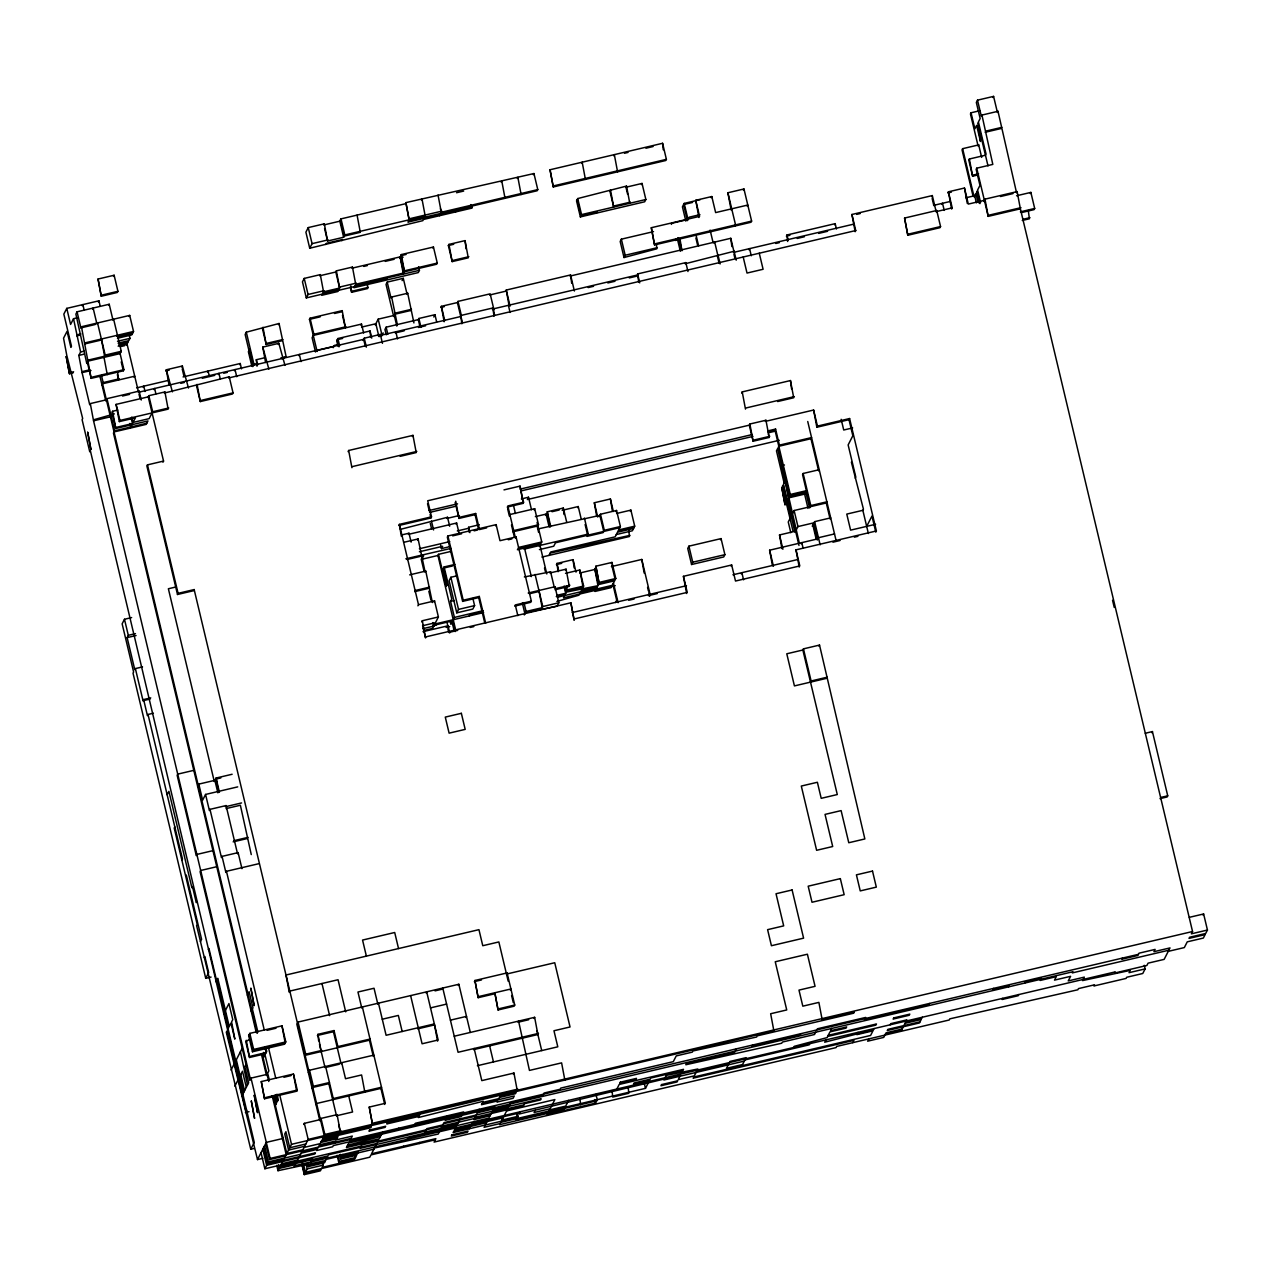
<?xml version="1.0" encoding="UTF-8"?>
<svg xmlns="http://www.w3.org/2000/svg" width="1271" height="1271" viewBox="0 0 1271 1271"><rect width="100%" height="100%" fill="white"/><g stroke="black" fill="none" stroke-linecap="round" stroke-linejoin="round"><path stroke-width="1.5" d="M100.202 306.168L98.931 300.814L66.775 308.376L63.836 314.112L71.478 346.236L70.89 347.38L67.077 331.318L63.55 338.197L66.791 355.403L82.679 418.509L82.091 419.652L89.748 451.777L90.336 450.617L254.264 1142.375L250.752 1149.254L254.327 1148.412M77.102 317.861L73.527 318.703L70.588 324.439L66.775 308.376M113.04 320.324L109.211 304.262L77.054 311.824L75.879 314.112L86.762 363.442L87.349 362.299L91.178 378.361L123.335 370.798L123.923 369.654L120.094 353.592L121.269 351.304L113.627 319.18M82.265 305.739L82.853 304.595L84.124 309.949M98.042 279.032L101.267 296.238L117.361 292.457L117.933 291.313L114.12 275.251L98.042 279.032L101.267 296.238M106.383 399.809L90.305 403.59L89.717 404.734L82.075 372.625L78.834 355.419L80.597 351.972L73.527 318.703M95.166 324.518L80.883 327.886L81.455 326.742L129.706 315.399L133.534 331.461L131.771 334.893L117.472 338.261M92.545 309.187L93.133 308.043L96.961 324.105M98.344 301.974L98.931 300.814M113.532 276.395L114.12 275.251M69.444 373.769L66.203 356.563L69.444 373.769L73.019 372.927M91.178 378.361L81.455 326.742M108.623 305.405L109.211 304.262M104.603 356.23L101.362 339.023M97.549 322.961L105.191 355.086L104.015 357.373L107.257 374.58M129.118 316.543L129.706 315.399M101.982 384.906L103.158 382.603L101.458 375.469M118.139 346.173L127.068 344.076L126.48 345.219L125.638 341.645M129.149 334.766L130.007 338.34L128.832 340.628L118.108 343.154M250.419 1079.27L93.546 420.796L90.305 403.59M141.256 400.031L139.143 391.103L106.971 398.665L105.811 400.969L99.853 375.978M118.648 379.981L117.536 371.688M117.917 410.025L112.563 411.296L111.975 412.44L115.804 428.502L147.96 420.939L146.197 424.371L114.04 431.933M148.834 395.694L148.246 396.854L116.09 404.4L119.331 421.607L135.409 417.841L133.058 422.417L149.136 418.636L152.663 411.756L148.834 395.694L164.912 391.929L168.153 409.135L119.919 420.463L119.331 421.607M134.138 377.344L134.726 376.2L102.57 383.763L257.314 1033.307M106.971 398.665L114.628 430.79L113.453 433.077L256.297 1032.672M115.804 428.502L112.563 411.296M365.365 346.475L363.665 339.341L138.555 392.262L139.143 391.103M143.178 387.321L143.766 386.177L145.037 391.532M130.119 428.152L132.47 423.577L131.199 418.223M154.045 389.625L154.633 388.481L155.904 393.835M169.107 385.208L166.294 369.782L182.373 366L188.489 388.052M164.912 391.929L164.324 393.073L229.225 376.804L233.054 392.866L232.466 394.01L200.31 401.572L196.481 385.51M181.785 367.144L182.373 366M148.246 396.854L163.546 461.087L147.468 464.868L146.88 466.012L177.495 594.494L193.573 590.713L194.161 589.569L178.083 593.35L177.495 594.494M207.491 372.212L208.079 371.053L209.35 376.407M162.958 462.231L163.546 461.087M200.31 401.572L197.069 384.366M218.358 374.5L218.946 373.356L220.217 378.71M246.32 332.192L245.144 334.48L252.802 366.604L253.962 364.3L246.32 332.192L279.064 323.485L286.134 356.754L281.971 358.74M229.225 376.804L228.637 377.948L855.748 230.544L851.92 214.481L932.326 195.575L936.139 211.637L952.217 207.856L948.404 191.81L964.482 188.029L968.311 204.091L984.39 200.31M234.436 370.719L235.024 369.575L236.724 376.709M405.306 203.773L340.993 218.882L344.822 234.944L343.647 237.248L327.568 241.029L324.327 223.823L308.249 227.588L305.898 232.18L309.727 248.242L422.862 220.646L423.45 219.486L471.684 208.158L472.272 207.014L407.959 222.123L408.547 220.979L537.188 190.745L537.776 189.601L533.947 173.539L405.894 202.629L409.135 219.835L405.894 202.629M239.647 364.65L240.235 363.506L183.072 376.931M309.727 248.242L312.062 243.651L308.249 227.588M324.327 223.823L323.74 224.967L339.818 221.186L340.993 218.882M265.258 357.628L256.313 359.725L257.012 366.223M284.974 365.381L278.857 343.329L262.779 347.11L265.591 362.521M131.628 617.579L124.479 619.263L122.143 623.839L133.614 672.025L133.026 673.169L205.727 978.32L211.081 977.065M282.305 340.692L266.227 344.473L262.986 327.267M278.476 324.629L279.064 323.485M352.464 267.069L351.876 268.213L400.127 256.885L403.94 272.931L355.705 284.275L352.464 267.069L336.386 270.85L339.627 288.056L323.549 291.837L320.308 274.631L304.23 278.413L302.466 281.844L306.295 297.907L386.686 279.016L387.274 277.872M325.805 244.461L326.393 243.317L342.471 239.536L341.883 240.68M142.527 666.91L135.377 668.578L134.79 669.738L127.132 637.613L128.307 635.309L124.479 619.263M278.27 344.473L278.857 343.329M306.295 297.907L308.059 294.475L304.23 278.413M320.308 274.631L319.72 275.775L335.798 271.994L336.386 270.85M333.78 346.554L317.702 350.335L317.115 351.479L309.457 319.355L310.045 318.211L342.201 310.648L345.442 327.87L342.471 315.367M298.764 355.61L299.352 354.466L301.052 361.6M310.045 318.211L313.873 334.273L312.11 337.721L315.51 351.988M342.201 310.648L341.613 311.808L334.48 313.476M367.414 283.814L367.684 288.533L351.606 292.298L350.907 285.8M150.169 699.018L143.035 700.702L143.623 699.558L150.756 697.874M333.193 347.698L334.368 345.41L337.943 344.568M371.752 338.102L370.052 330.968L337.895 338.531L336.72 340.819L337.991 346.173M153.394 713.206L148.024 714.477L147.436 715.621L143.623 699.558M421.384 199.992L421.972 198.848L425.213 216.054L344.822 234.944M360.932 325.233L361.52 324.089L313.286 335.417M387.21 282.114L391.039 298.177L391.627 297.017L407.705 293.236L407.117 294.395L403.288 278.333L387.21 282.114L386.034 284.402L393.692 316.527M403.94 272.931L403.352 274.091L400.127 256.885M400.715 255.725L401.286 254.581L433.459 247.019L437.272 263.081L436.7 264.225L404.528 271.787L400.715 255.725L406.069 254.47M424.037 218.342L424.625 217.198M363.077 340.485L364.253 338.197L380.331 334.416L382.46 343.329M370.052 330.968L370.735 337.466M375.263 324.883L378.186 319.164L394.28 315.383L396.822 326.091M404.528 271.787L401.286 254.581M402.113 280.621L403.288 278.333M439.528 215.705L440.116 214.561M537.776 189.601L441.291 212.273L438.05 195.067M379.155 336.704L380.331 334.416M381.427 336.37L383.191 332.923M436.652 321.849L434.952 314.7L418.874 318.481L418.286 319.625L386.13 327.187L384.954 329.475L386.225 334.829M397.41 324.931L391.627 297.017M419.446 270.31L418.27 272.598L353.942 287.723L355.117 285.419L419.446 270.31L418.588 266.735M432.871 248.179L433.459 247.019M455.606 211.939L456.194 210.779M395.233 332.923L395.821 331.779L397.521 338.912M413.917 322.945L407.705 293.236M167.152 794.772L168.916 791.34L191.873 887.698L192.461 886.554L196.29 902.617L196.878 901.457M448.361 245.541L448.949 244.397L465.027 240.616L468.268 257.822L452.19 261.604L448.361 245.541L453.715 244.286M348.079 451.634L348.667 450.49L412.98 435.365L416.221 452.571L400.143 456.353M452.19 261.604L448.949 244.397M465.027 240.616L466.139 248.894M351.908 467.696L348.667 450.49M501.203 182.246L501.791 181.086L505.032 198.308M433.776 317.003L434.952 314.7M174.81 826.897L174.222 828.041L197.18 924.398L196.592 925.558L250.752 1149.254M444.151 321.754L441.339 306.327L457.417 302.546L458.005 301.402L490.161 293.839L493.99 309.902M197.625 786.415L198.8 784.112L214.878 780.33L217.865 792.834M517.281 178.464L517.869 177.32L521.11 194.527M237.725 786.876L205.568 794.439L202.629 800.174L198.8 784.112M214.878 780.33L214.291 781.49L168.376 588.759L175.525 587.075M218.453 791.674L216.054 778.043L232.132 774.261M181.88 860.165L182.468 859.021L148.024 714.477M461.85 323.803L460.722 315.51L492.894 307.963L494.594 315.097M533.359 174.683L533.947 173.539M209.985 809.357L221.456 857.544L222.044 856.384L238.122 852.619L237.534 853.762L226.063 805.576L209.985 809.357L209.397 810.501L205.568 794.439M185.709 876.227L186.297 875.068L201.596 939.317L200.421 941.604M412.392 436.509L412.98 435.365M550.025 169.758L553.266 186.964L665.813 160.496L666.401 159.352L662.588 143.289L550.025 169.758L553.266 186.964M226.063 805.576L225.475 806.72L241.554 802.938M494.006 316.241L492.894 307.963M509.051 305.485L506.239 290.058L570.568 274.949L574.381 291.011M581.594 163.339L582.182 162.195L585.423 179.402M401.334 536.235L399.364 524.383L431.52 516.82L427.707 500.758L749.286 425.165L749.874 424.021L765.952 420.24L769.193 437.446L753.115 441.228L749.286 425.165M258.617 863.74L226.46 871.302L225.873 872.446L222.044 856.384M251.261 854.573L240.378 805.242L226.079 808.594M629.78 203.281L626.539 186.074L577.717 198.562L576.541 200.85L580.37 216.912L644.683 201.787L645.859 199.499L642.046 183.437L625.952 187.218L627.652 194.352M401.843 534.884L408.992 533.216L408.404 534.36L456.639 523.017L459.196 533.725M580.37 216.912L581.546 214.608L577.717 198.562M613.75 155.777L614.338 154.633L617.579 171.839M417.508 540.096L418.095 538.952L403.813 542.304M204.25 957.667L204.838 956.523L208.666 972.585L205.727 978.32M208.349 949.644L208.937 948.5L216.594 980.624L216.006 981.768M398.776 525.527L430.933 517.964L431.52 516.82M449.664 526.21L447.535 517.281L400.492 529.34M596.449 213.131L597.036 211.987L580.958 215.768L577.129 199.706M409.675 574.857L425.753 571.076L425.165 572.22L418.095 538.952M423.608 555.808L422.433 558.112L421.591 554.537M571.68 283.226L570.568 274.949M447.535 517.281L446.947 518.425L459.451 515.486M610.461 189.856L613.702 207.062L609.873 191M625.952 187.218L626.539 186.074M455.781 630.416L437.939 555.475L438.527 554.331L451.03 551.392M450.395 546.498L441.45 548.595L442.626 546.308L419.398 551.757M514.691 606.092L530.77 602.311L531.357 601.167L516.058 536.918L499.98 540.699L496.151 524.637L447.916 535.981L447.328 537.125L462.628 601.374L478.706 597.592L479.294 596.433L463.216 600.214L462.628 601.374M456.051 524.16L456.639 523.017M459.578 517.281L475.656 513.5L475.068 514.66L458.99 518.425L455.749 501.219M417.905 605.822L418.493 604.678L399.364 524.383M432.394 602.549L425.753 571.076M442.34 570.393L442.928 569.249L446.757 585.295M454.827 564.435L444.103 566.945L443.515 568.089L447.344 584.152L446.169 586.455L438.527 554.331M641.458 184.581L642.046 183.437M662.588 143.289L663.271 149.803M468.872 531.977L468.618 527.274L479.326 524.748M421.734 621.884L422.322 620.741L438.4 616.959L434.571 600.897L418.493 604.678M433.983 602.041L434.571 600.897M223.664 1013.877L228.939 1003.566L232.768 1019.628L231.592 1021.916L234.833 1039.122L231.004 1023.06L229.241 1026.507L217.77 978.32L217.182 979.464L228.653 1027.651L228.081 1028.795M653.516 231.624L621.36 239.17L620.184 241.474L624.013 257.536L656.757 248.83L656.487 244.111M456.225 576.017L450.871 577.272L449.108 580.72L456.766 612.829L472.844 609.063L474.591 605.616L472.891 598.482M422.322 620.741L425.563 637.947L422.592 625.459M432.855 622.568L433.713 626.126L432.537 628.43L423.608 630.527M438.4 616.959L435.476 622.695L422.957 625.634M624.013 257.536L625.189 255.233L621.36 239.17M436.573 624.649L432.41 626.635M247.368 995.193L249.132 991.761L252.961 1007.808L251.197 1011.255M454.192 630.924L452.063 622.012L454.414 617.42L450.585 601.358L451.761 599.07L444.103 566.945M495.563 525.781L496.151 524.637M747.205 206.188L747.793 205.044L715.637 212.591L711.808 196.544L695.73 200.31L699.558 216.372L651.308 227.716L654.549 244.922L751.034 222.25L751.622 221.106L743.964 188.982L727.886 192.763L731.127 209.969L731.715 208.825M447.44 626.937L448.028 625.793L423.021 631.671M503.983 489.891L520.061 486.11L523.302 503.316L507.224 507.097M451.475 623.155L450.887 624.299L450.045 620.741M456.766 612.829L458.513 609.397L450.871 577.272M638.725 282.226L637.597 273.932L685.847 262.604L687.961 271.517M231.036 1070.087L242.189 1048.305M249.863 1039.44L245.7 1041.426L249.529 1057.488L265.607 1053.707L266.783 1051.403L265.925 1047.844M249.815 1033.387L248.639 1035.69L252.468 1051.753L284.625 1044.19L285.8 1041.902L281.971 1025.84L249.815 1033.387L253.644 1049.449L252.468 1051.753M654.549 244.922L651.308 227.716M523.302 503.316L520.061 486.11M527.926 498.375L528.514 497.231L521.364 498.915M469.317 615.942L469.905 614.783L482.408 611.844M671.358 224.395L671.946 223.251L688.024 219.47L684.195 203.408L700.273 199.626M684.195 203.408L682.432 206.855L685.832 221.122M234.849 1086.149L242.491 1071.246L246.32 1087.309M246.002 1064.367L244.826 1066.655L248.655 1082.717L242.793 1094.188M249.529 1057.488L246.288 1040.282M516.058 536.918L515.47 538.062L507.812 505.953L523.89 502.172M534.106 509.862L534.694 508.702L509.687 514.58M675.775 239.313L675.187 240.457L678.762 239.615M695.73 200.31L698.971 217.532M267.085 1074.345L251.007 1078.126L249.831 1080.429L200.087 871.636L200.675 870.492L216.753 866.711M262.668 1059.442L263.256 1058.282M281.971 1025.84L285.212 1043.046L253.056 1050.609L249.227 1034.546M534.694 508.702L538.523 524.764L537.347 527.068L538.618 532.422M545.481 515.248L546.069 514.104L535.361 516.63M566.723 522.302L563.323 508.035L547.245 511.816L550.057 527.227M711.22 197.688L711.808 196.544M246.622 1110.25L245.446 1112.538L249.021 1111.696M261.286 1081.573L264.527 1098.78L296.683 1091.217L297.271 1090.073L293.442 1074.011L261.286 1081.573L264.527 1098.78M539.412 546.562L540.588 544.274L517.361 549.723M537.077 522.349L541.764 541.97L541.176 543.13L517.948 548.579M685.847 262.604L685.26 263.748L734.082 251.261L736.211 260.19M470.318 1032.433L458.847 984.262L298.05 1022.059L296.874 1024.347L319.831 1120.704L321.007 1118.416L337.085 1114.635L340.326 1131.841L338.626 1124.708M563.323 508.035L564.022 514.533M524.367 576.955L550.581 571.807L554.41 587.869L554.998 586.709L528.196 593.017M549.04 555.395L550.788 551.964L615.116 536.839L617.468 532.247L633.546 528.466M577.654 507.685L578.241 506.541L562.163 510.322M714.095 243.222L714.683 242.078L718.083 256.361M524.319 614.926L526.083 611.478L523.954 602.565M743.376 190.126L743.964 188.982M275.33 1105.325L276.506 1103.037L274.806 1095.888M526.083 611.478L542.161 607.697L538.92 590.491M293.442 1074.011L296.683 1091.217M550.581 571.807L549.993 572.951L566.072 569.17L569.313 586.376L555.03 589.744M298.05 1022.059L305.707 1054.183L305.119 1055.327L369.432 1040.202L370.02 1039.058L337.864 1046.621L337.276 1047.765M558.08 571.712L556.968 563.434L573.046 559.653L576.017 572.141M318.64 1040.838L317.957 1034.34L334.035 1030.559L337.864 1046.621M537.951 528.943L599.896 515.39L603.725 531.437M734.956 226.031L735.544 224.872L727.886 192.763M262.875 1158.31L257.505 1159.581L266.306 1142.375L282.384 1138.594L282.972 1137.45M613.369 511.482L610.398 498.979L594.32 502.76L596.703 516.407M569.98 276.093L730.777 238.297L731.889 246.59M542.161 607.697L542.749 606.553L535.091 574.428M308.36 1072.533L309.536 1070.23L373.849 1055.121M565.484 570.314L566.072 569.17M321.198 1051.546L317.957 1034.34M573.046 559.653L574.158 567.93M341.105 1063.827L333.447 1031.702L334.035 1030.559M584.406 518.012L588.235 534.074L587.059 536.378L603.137 532.597L604.313 530.293L600.484 514.231L616.562 510.465L620.391 526.512L618.04 531.103L634.134 527.322M734.082 251.261L733.494 252.405L853.191 224.268M361.329 1146.077L264.861 1168.748L266.624 1165.316L262.795 1149.254M266.624 1165.316L314.858 1153.973L315.446 1152.829L267.196 1164.172L268.372 1161.869L264.559 1145.807M285.625 1155.8L269.547 1159.581L270.135 1158.437L251.007 1078.126M599.308 516.534L600.484 514.231M610.398 498.979L612.352 510.831M554.998 586.709L558.827 602.772L557.063 606.219L525.495 612.622M312.189 1088.596L313.349 1086.292L309.536 1070.23M556.857 595.352L565.802 593.255L565.102 586.757M565.516 573.332L579.814 569.98L583.627 586.042L583.039 587.186L566.961 590.967L566.707 586.249M579.814 569.98L583.039 587.186M748.984 249.767L749.572 248.623L751.272 255.773M322.453 1161.535L323.311 1165.11L322.135 1167.398L354.291 1159.835L354.879 1158.691L338.801 1162.472L339.389 1161.329L355.467 1157.547L356.643 1155.244L340.564 1159.025L341.152 1157.881L357.23 1154.1L358.406 1151.812L326.234 1159.374L325.646 1160.518L277.999 1170.702L291.504 1144.329L280.017 1096.142M615.974 511.609L616.562 510.465M303.753 1124.485L304.341 1123.342L320.419 1119.56M570.87 602.788L574.111 619.994L570.87 602.788L426.15 636.803M316.002 1104.658L316.59 1103.498L380.919 1088.389L381.507 1087.245L333.256 1098.573L332.668 1099.717M348.747 1095.952L352.575 1111.998L336.497 1115.779L328.855 1083.67L329.427 1082.511L313.349 1086.292M580.704 591.778L581.292 590.618L597.37 586.852L595.019 591.428L611.097 587.647L614.624 580.768L598.546 584.549L597.958 585.693L566.373 592.111M597.958 585.693L594.717 568.487L598.546 584.549M595.892 566.199L599.134 583.405L615.212 579.624L615.8 578.48L611.971 562.418L595.892 566.199L599.134 583.405M294.078 1166.921L294.665 1165.777L519.775 1112.872M304.341 1123.342L308.17 1139.404L295.253 1164.633L279.175 1168.414L278.317 1164.84M630.305 511.26L630.893 510.116L616.594 513.484M611.383 563.561L611.971 562.418M628.748 530.007L629.431 536.505L541.891 557.079M630.893 510.116L634.706 526.178L632.37 530.77L616.292 534.551M304.881 1173.467L320.959 1169.685L320.371 1170.845L304.293 1174.611L302.323 1162.758M435.27 1139.785L370.957 1154.91L369.782 1157.198L305.469 1172.323L307.232 1168.891L305.946 1163.537M308.392 1166.587L308.98 1165.443L325.058 1161.662L324.486 1162.806L308.392 1166.587L307.55 1163.013M310.744 1161.996L312.507 1158.564L280.351 1166.127M318.37 1147.093L317.798 1148.237L301.704 1152.019M321.007 1118.416L324.836 1134.479L322.484 1139.07L370.719 1127.727L371.307 1126.583L323.072 1137.91M787.639 241.49L786.94 234.992L835.174 223.648L836.461 229.002M336.497 1115.779L337.085 1114.635M329.173 1153.639L328.585 1154.783L376.82 1143.439L375.072 1146.887M334.464 1143.312L335.623 1141.024L319.545 1144.806L318.957 1145.949L351.13 1138.387L352.289 1136.099L336.211 1139.88L337.975 1136.433L321.897 1140.214L320.133 1143.646L304.055 1147.427M339.15 1134.145L339.738 1132.985M364.841 1092.17L361.6 1074.964L345.521 1078.729L341.692 1062.683M615.514 602.565L616.689 600.277L612.86 584.215M611.399 566.58L641.776 559.447L644.175 573.078M342.9 1154.449L341.74 1156.737L373.896 1149.175M350.542 1139.531L349.954 1140.675L494.673 1106.66L492.91 1110.107L541.144 1098.764L540.556 1099.908L524.478 1103.689L523.302 1105.992L475.068 1117.32M426.103 992.969L426.691 991.825L438.161 1039.996L422.083 1043.777L410.612 995.59M369.241 1107.073L372.482 1124.279L369.241 1107.073L385.32 1103.292L362.362 1006.934M741.644 393.041L742.232 391.897L790.467 380.553L793.708 397.759L777.63 401.541M362.505 1143.789L363.093 1142.629M834.602 224.792L835.174 223.648M745.473 409.103L742.232 391.897M437.574 1041.14L434.332 1023.933L386.098 1035.277L378.456 1003.153M851.92 214.481L855.161 231.687L855.748 230.544M382.698 1131.968L379.171 1138.848L347.015 1146.41M458.259 985.406L458.847 984.262M688.914 546.165L687.738 548.452L691.567 564.515L723.723 556.952L724.899 554.664L721.07 538.602L688.914 546.165L692.743 562.211L691.567 564.515M398.188 1129.347L398.776 1128.187M494.244 993.906L478.166 997.687L474.925 980.481L507.081 972.919L514.739 1005.043L514.151 1006.187L498.073 1009.968L494.832 992.762L498.073 1009.968M849.6 418.54L849.012 419.684L816.856 427.247L817.444 426.103L849.6 418.54L876.386 530.96L795.98 549.866L799.809 565.929L735.496 581.038L731.667 564.991L683.417 576.319L686.658 593.525M753.115 441.228L749.874 424.021M765.952 420.24L765.364 421.384L813.615 410.04L817.444 426.103M790.467 380.553L791.579 388.847M465.917 1017.531L466.505 1016.371L450.427 1020.152M478.166 997.687L474.925 980.481M403.114 1147.348L403.701 1146.204M407.228 1139.324L407.816 1138.18L456.051 1126.837L460.166 1118.814M414.854 1124.422L415.442 1123.262L463.677 1111.934L462.501 1114.222M420.145 1114.095L419.557 1115.239L387.385 1122.801L386.797 1123.945L418.969 1116.383L418.381 1117.527L483.282 1101.274L482.694 1102.418L498.772 1098.637L499.36 1097.493L515.438 1093.711L516.026 1092.567L499.948 1096.349L500.536 1095.189M789.72 495.611L778.233 447.424L779.409 445.136L811.565 437.574L810.977 438.717L818.635 470.842L819.223 469.698L803.145 473.479L810.787 505.588L809.611 507.892L805.798 491.829L789.72 495.611L790.292 494.467L774.992 430.218L775.58 429.074L768.431 430.758M720.482 539.746L721.07 538.602M419.192 1143.566L419.78 1142.422M423.894 1134.399L425.07 1132.111L457.226 1124.549M430.345 1121.785L430.933 1120.641M507.081 972.919L506.494 974.063L554.744 962.735L570.044 1026.968L553.965 1030.749L557.794 1046.811L477.388 1065.702M904.571 218.056L907.812 235.262L939.968 227.7L940.556 226.556L936.727 210.493L904.571 218.056L907.812 235.262M510.322 990.125L510.91 988.981L478.754 996.543M445.835 1119.147L445.247 1120.291L461.325 1116.51L461.913 1115.366M447.011 1116.859L447.599 1115.716M799.173 542.51L777.645 448.568L776.47 450.871L784.128 482.98M731.079 566.135L731.667 564.991M813.615 410.04L816.856 427.247M979.989 110.672L971.044 112.785L970.456 113.929L978.114 146.038L978.702 144.894L962.624 148.675L962.036 149.819L973.093 196.227M977.51 100.155L981.339 116.217L981.927 115.073L998.005 111.292L997.417 112.436L993.588 96.389L977.51 100.155L976.335 102.458L980.163 118.521L978.4 121.952L986.058 154.077L985.47 155.221L969.376 159.002L968.804 160.146L972.617 176.208L977.987 174.953M931.738 196.735L932.326 195.575M455.463 1127.981L454.287 1130.284L486.443 1122.722M741.279 573.825L741.867 572.681L743.567 579.814M993.001 97.533L993.588 96.389M786.781 501.346L787.956 499.042L798.998 545.45M810.787 505.588L826.865 501.807L826.277 502.966L794.121 510.513L797.95 526.575L795.01 532.311L783.54 484.14L785.303 480.692L788.544 497.898L804.622 494.117L806.386 490.685L790.292 494.467M936.139 211.637L936.727 210.493M803.145 473.479L802.557 474.623L810.199 506.748M941.938 204.424L942.526 203.265L944.226 210.414M952.217 207.856L951.645 209.016L948.404 191.81M469.19 1128.791L470.953 1125.359M471.541 1124.2L472.129 1123.056L1115.318 971.87L1114.731 973.014L1146.887 965.452L1148.063 963.164L1164.141 959.383L1170.003 947.912L1153.925 951.693L1155.101 949.405L1139.023 953.186L1137.847 955.474L1121.769 959.255L1122.357 958.112M476.244 1115.032L477.419 1112.745L509.576 1105.182M478.579 1110.441L479.167 1109.297M797.95 526.575L814.028 522.794L817.857 538.856L769.622 550.2L772.434 565.627M980.592 202.47L977.621 189.983L979.973 185.391L976.144 169.329L976.732 168.185L992.81 164.404L981.927 115.073M795.598 531.167L779.52 534.948L781.919 548.579M534.058 1018.468L534.646 1017.324L454.24 1036.215M791.785 515.105L788.258 521.984L790.8 532.692M792.357 513.961L794.121 510.513M964.482 188.029L967.295 203.439M487.031 1121.578L484.108 1127.313L500.186 1123.532M492.322 1111.251L488.795 1118.13L360.154 1148.364L361.917 1144.933L490.558 1114.699M972.617 176.208L969.376 159.002M513.373 1074.202L513.961 1073.058L481.804 1080.62L474.147 1048.496L473.559 1049.639L537.887 1034.53L534.646 1017.324M983.802 201.454L984.977 199.15L1017.134 191.603L1016.546 192.747L998.005 111.292M503.697 1116.653L499.598 1124.676L563.911 1109.551L565.087 1107.263M504.285 1115.493L508.4 1107.47L444.072 1122.595L438.209 1134.066L374.484 1148.031L371.545 1153.766L435.858 1138.641L434.094 1142.089L836.096 1047.59L836.683 1046.446L949.23 1019.993L949.818 1018.849L1077.872 989.759L1078.459 988.6L1094.538 984.818L1093.95 985.978L1126.106 978.416L1126.694 977.272L1142.772 973.491L1145.123 968.899L1144.281 965.325M508.988 1106.326L510.751 1102.878L542.908 1095.332L544.083 1093.028L560.161 1089.247L560.749 1088.103L673.296 1061.65L676.236 1055.915L692.314 1052.134L692.902 1050.99L756.642 1037.009L757.214 1035.865L853.699 1013.194L854.287 1012.05L822.13 1019.596L818.889 1002.39L802.811 1006.171L798.982 990.109L815.061 986.328L807.403 954.219L775.246 961.766L786.733 1009.952L770.655 1013.734L773.896 1030.94L291.504 1144.329M517.202 1090.264L513.961 1073.058M795.98 549.866L799.221 567.073M801.191 543.781L801.779 542.638L803.05 547.992M812.264 526.242L814.616 521.65L830.694 517.869L830.106 519.029L826.277 502.966M517.17 1112.745L518.028 1116.303L516.264 1119.751L596.655 1100.845M520.363 1111.712L519.188 1114.016L680.573 1075.075L678.237 1079.651L694.316 1075.87L697.827 1068.99L666.258 1075.409L663.907 1080L744.313 1061.094M1017.134 191.603L1020.375 208.809L988.203 216.372L984.977 199.15M855.208 478.198L855.796 477.054L848.138 444.929L852.841 435.746L849.012 419.684M535.282 1110.234L534.106 1112.522L550.184 1108.741M549.008 1111.045L547.245 1114.476L595.479 1103.149L597.243 1099.701L595.972 1094.347M564.848 1080.08L561.607 1062.874L529.451 1070.42L518.568 1021.106L517.98 1022.249L528.704 1019.723M868.379 533.518L862.85 510.322L863.438 509.163L851.379 462.136M1030.273 193.557L1030.86 192.398L1016.562 195.766M568.614 1100.384L565.674 1106.12L549.596 1109.901L554.871 1099.574L506.636 1110.918M802.859 650.005L803.447 648.861L819.525 645.08L864.852 838.955L848.774 842.737L841.116 810.612L825.038 814.393L832.696 846.518L816.618 850.299L801.302 786.05L817.38 782.269L821.209 798.331L837.287 794.55L802.859 650.005L786.781 653.787L794.423 685.911L826.595 678.349M866.679 526.369L871.97 516.058L875.798 532.12L876.386 530.96M1028.287 210.509L1029.399 218.787L1022.265 220.471M1030.86 192.398L1034.689 208.46L1034.101 209.62L1021.598 212.559M580.577 1104.626L579.894 1098.128M818.937 646.224L819.525 645.08M810.517 682.13L811.105 680.986L803.447 648.861M616.848 1089.04L619.199 1084.449L683.512 1069.34L682.924 1070.484L650.768 1078.046L650.18 1079.19L634.102 1082.971L633.514 1084.115L649.592 1080.334L645.477 1088.357L500.774 1122.372M728.235 1064.876L726.472 1068.323L742.55 1064.542L746.077 1057.663L729.983 1061.444L728.823 1063.732L696.651 1071.294M736.449 1048.813L734.686 1052.261L686.451 1063.605L685.863 1064.748L781.744 1043.221L782.332 1042.077L814.504 1034.515L815.664 1032.211M752.527 1045.048L751.939 1046.192L800.174 1034.848L800.762 1033.704M793.724 1047.463L794.311 1046.319L827.056 1037.613L829.995 1031.877L846.073 1028.096L846.661 1026.952L830.583 1030.733L831.742 1028.43M809.802 1043.682L809.214 1044.826L744.901 1059.95M816.84 1029.923L817.428 1028.779L865.662 1017.436L864.502 1019.723L928.815 1004.614L929.403 1003.47M825.88 1039.9L824.704 1042.204L873.527 1029.717L874.114 1028.573M852.762 1042.665L853.937 1040.377L693.14 1078.173L693.728 1077.03L870.603 1035.452L872.939 1030.86L856.861 1034.642L858.036 1032.354M868.84 1038.884L867.664 1041.187L883.742 1037.406L886.094 1032.815L902.172 1029.033M890.193 1024.791L890.78 1023.648L906.858 1019.866L906.271 1021.01M922.365 1017.229L921.777 1018.373L905.699 1022.154L901.584 1030.177L885.506 1033.958M993.715 988.345L993.128 989.489L1009.206 985.708L1008.618 986.868M1002.755 998.323L1002.168 999.483L1018.246 995.701L1018.834 994.542M1151.844 732.716L1152.432 731.572L1145.282 733.256M1024.712 983.087L1025.3 981.927L1041.378 978.162L1040.202 980.449L1056.28 976.668L1054.517 980.116L1070.595 976.335L1068.244 980.91L1084.322 977.129L1082.574 980.577L1130.221 970.393L1129.045 972.68L1145.123 968.899M1152.432 731.572L1167.731 795.821L1167.143 796.965L1159.994 798.633M1020.375 208.809L1192.548 931.516L1191.372 933.82L1207.45 930.038L1203.621 913.976L1189.338 917.328M1203.033 915.12L1203.621 913.976M1207.45 930.038L1205.686 933.47L1189.608 937.251L1189.021 938.395L1205.099 934.63L1203.335 938.062L1187.257 941.843L1184.334 947.578L1168.24 951.359M456.527 192.731L463.677 191.063M624.474 153.267L628.049 152.425M645.922 148.23L653.056 146.546M409.723 218.691L441.879 211.129M553.854 185.82L666.401 159.352M312.062 243.651L328.156 239.869M101.855 295.079L117.933 291.313M614.29 205.902L630.368 202.137M581.546 214.608L645.859 199.499M363.808 266.417L367.367 265.591M385.24 261.381L394.169 259.284M399.539 258.029L403.114 257.187M77.356 334.766L80.931 333.923M76.768 335.909L80.343 335.067M85.284 342.805L133.534 331.461M985.74 131.135L1001.818 127.354M84.696 343.948L100.774 340.167M116.868 336.386L132.947 332.605M985.152 132.279L1001.246 128.498M118.06 337.117L132.359 333.749M685.403 204.138L692.536 202.454M405.115 270.644L437.272 263.081M308.059 294.475L324.137 290.694M340.215 286.912L356.293 283.131M452.778 260.46L468.856 256.678M117.504 341.279L130.007 338.34M80.597 351.972L84.172 351.13M119.315 343.885L128.244 341.788L127.656 342.932L118.727 345.029M78.834 355.419L84.188 354.148M352.178 291.154L368.272 287.373M121.126 346.475L124.701 345.648M699.924 214.656L689.2 217.182L687.436 220.614L683.607 204.552M105.191 355.086L121.269 351.304M88.525 360.011L120.681 352.448M87.937 361.155L120.094 353.592M70.032 372.61L73.607 371.783M82.663 371.482L89.812 369.797M82.075 372.625L91.004 370.528M309.457 319.355L320.181 316.844M655.137 243.778L751.622 221.106M91.766 377.217L123.923 369.654M625.189 255.233L657.345 247.67M973.205 175.064L978.575 173.809M266.815 343.313L282.893 339.548M395.44 313.079L411.518 309.298M103.158 382.603L119.236 378.822M394.852 314.223L410.946 310.458M313.873 334.273L346.03 326.711M165.707 370.925L169.281 370.083M489.573 294.999L505.651 291.218M440.751 307.471L444.326 306.645M361.552 327.108L375.851 323.74L378.822 336.243M856.702 214.37L860.26 213.528M947.816 192.954L951.391 192.112M342.662 338.42L337.308 339.675L339.007 346.808M136.617 387.862L168.773 380.299M786.352 236.136L789.927 235.294M253.962 364.3L257.536 363.474M280.764 358.009L286.134 356.754M122.477 396.028L129.61 394.36M379.743 335.56L460.134 316.67M492.306 309.107L637.009 275.092M933.597 205.378L949.675 201.596M965.753 197.815L974.682 195.718L976.382 202.852M378.44 336.052L382.015 335.21L378.186 319.164M180.847 383.318L184.422 382.476M202.28 378.281L214.783 375.342M223.728 373.245L227.287 372.403M397.029 332.509L404.162 330.825M418.461 327.473L425.61 325.789M588.187 287.564L593.557 286.309M607.84 282.956L614.989 281.272M629.288 277.92L636.437 276.236M775.787 243.476L779.361 242.634M797.219 238.44L804.368 236.756M818.667 233.403L827.596 231.29M1000.468 196.528L1012.971 193.589M114.374 413.885L94.133 419.652M93.546 420.796L109.624 417.015M152.663 411.756L168.741 407.975M200.897 400.429L233.054 392.866M908.4 234.118L940.556 226.556M988.79 215.212L1020.963 207.666M1020.391 211.828L1034.689 208.46M116.392 427.342L132.47 423.577M114.628 430.79L146.785 423.227M1022.853 219.327L1029.987 217.643M352.496 466.552L416.809 451.427M746.045 407.959L794.296 396.616M428.978 510.545L457.56 503.824M520.093 489.128L752.353 434.523M767.843 431.902L774.992 430.218M429.582 512.42L456.384 506.112M520.713 491.003L752.972 436.398M769.05 432.633L774.404 431.362M753.703 440.084L769.781 436.303M527.338 499.535L779.25 440.306M852.666 427.914L843.722 430.011L841.18 419.303M778.821 446.28L810.977 438.717M457.306 530.928L468.03 528.418M552.027 511.705L559.176 510.021M452.683 535.869L461.611 533.772M474.131 530.833L477.689 529.991M486.634 527.878L479.485 529.562L475.656 513.5M419.382 548.738L449.743 541.605M780.887 465.774L784.461 464.932M513.5 530.643L538.523 524.764M512.912 531.802L537.935 525.908M405.846 558.795L450.998 548.373M407.038 559.51L421.337 556.158M421.845 559.256L437.939 555.475M508.321 539.746L511.895 538.904M128.307 635.309L135.457 633.641M127.132 637.613L136.076 635.516M518.536 547.436L541.764 541.97M445.311 567.676L452.46 565.992M523.922 549.199L588.235 534.074M604.313 530.293L620.391 526.512M619.803 527.672L555.491 542.781L553.727 546.228L539.428 549.58M618.627 529.959L634.706 526.178M789.132 496.754L805.21 492.973M550.2 553.107L630.019 535.361M415.283 590.491L429.582 587.138M414.696 591.635L428.994 588.282M556.38 564.578L561.734 563.323M450.585 601.358L454.16 600.516M579.83 572.999L594.129 569.646M862.85 510.322L846.772 514.088L850.601 530.15L875.624 524.272M458.513 609.397L474.591 605.616M529.403 593.748L538.332 591.65M555.602 588.584L569.901 585.232M567.549 589.823L583.627 586.042M599.721 582.261L615.8 578.48M454.414 617.42L482.996 610.7M692.743 562.211L724.899 554.664M531.357 601.167L515.279 604.948L517.837 615.641M433.586 624.331L483.615 612.574M432.998 625.475L452.651 620.868L455.193 631.576M556.269 596.512L565.214 594.399L563.45 597.847L615.259 585.661M422.989 628.652L433.713 626.126M557.476 597.227L596.782 587.996M612.272 585.359L580.116 592.922L578.941 595.209L556.905 601.405M834.523 533.931L818.445 537.712L817.269 540L813.44 523.954M446.137 627.445L449.712 626.603M542.749 606.553L558.827 602.772M448.79 632.481L457.719 630.384M470.222 627.445L473.797 626.603M832.918 542.193L840.052 540.509M854.35 537.156L857.925 536.314M572.141 612.574L686.483 585.693M732.938 574.778L797.251 559.653M628.732 600.277L634.086 599.022M648.385 595.654L657.314 593.557M574.699 618.834L687.246 592.381L683.417 576.319M193.812 770.353L177.718 774.134L177.146 775.278L196.274 855.574L196.862 854.43L212.94 850.649M215.466 779.187L220.836 777.931M811.105 680.986L827.183 677.205M233.737 840.719L248.036 837.351M233.149 841.863L247.448 838.51M1160.582 797.489L1167.731 795.821M267.085 1030.336L276.029 1028.239M435.032 990.872L442.181 989.188L442.769 988.044L458.068 1052.277L538.475 1033.387M474.337 981.625L481.487 979.941M253.644 1049.449L285.8 1041.902M382.269 1019.215L398.347 1015.434L402.176 1031.496M430.519 1007.871L446.598 1004.106M317.369 1035.484L333.447 1031.702M250.117 1056.328L266.195 1052.563L264.924 1047.209M305.707 1054.183L321.785 1050.402M498.661 1008.824L514.739 1005.043M417.666 1028.859L433.761 1025.077M283.926 1077.268L291.075 1075.584M326.806 1067.179L339.309 1064.24M265.115 1097.636L297.271 1090.073M312.761 1087.436L328.855 1083.67M324.836 1134.479L340.914 1130.697M373.07 1123.135L517.79 1089.12M308.17 1139.404L1192.548 931.516M305.818 1143.995L289.74 1147.777L285.911 1131.714L284.736 1134.002L288.565 1150.064L304.643 1146.283M321.309 1141.358L337.387 1137.577M320.721 1142.502L336.799 1138.721M302.879 1149.731L286.801 1153.512L273.201 1096.396M270.135 1158.437L1138.435 954.33M301.132 1153.162L317.21 1149.381L316.622 1150.541L332.7 1146.76L333.288 1145.6L1072.946 971.743L1072.359 972.887L1168.827 950.215M268.372 1161.869L300.544 1154.306M380.935 1135.416L348.778 1142.979L346.427 1147.554L378.583 1140.008L377.408 1142.295L425.658 1130.952L426.834 1128.664L442.912 1124.883M283.878 1159.247L267.784 1163.013L263.971 1146.966M380.347 1136.56L347.603 1145.266M443.5 1123.739L475.656 1116.176L473.892 1119.624L489.971 1115.843M491.734 1112.395L523.89 1104.833M281.526 1163.823L297.605 1160.042M828.231 1035.325L876.466 1023.981L875.878 1025.125L827.643 1036.469M441.736 1127.17L457.814 1123.405M279.763 1167.271L327.997 1155.927L327.41 1157.071L311.331 1160.852M454.875 1129.125L503.109 1117.797M905.111 1023.298L921.189 1019.517L919.426 1022.964L887.269 1030.527L887.857 1029.367L920.013 1021.82M469.777 1127.647L453.699 1131.428L453.112 1132.572L517.44 1117.447L516.582 1113.889M501.934 1120.085L518.028 1116.303M307.232 1168.891L323.311 1165.11M1112.554 600.277L1114.254 607.427M988.012 165.929L977.812 123.096L980.465 141.462L976.636 125.4L974.873 128.832L971.044 112.785M978.702 144.894L981.673 157.397M976.732 168.185L988.203 216.372M980.005 203.614L977.034 191.127L979.004 202.979M977.987 202.343L975.858 193.414L974.094 196.862L962.624 148.675M932.151 198.514L933.851 205.648M786.94 234.992L788.211 240.346M807.736 421.511L836.223 541.081M759.264 253.215L763.093 269.277L747.014 273.058L743.185 256.996M814.616 521.65L820.145 544.846M812.852 525.098L816.252 539.365M804.622 494.117L808.022 508.4M730.777 238.297L734.177 252.579M733.923 254.184L734.765 257.759M775.58 429.074L779.409 445.136M790.61 517.408L782.952 485.284L782.364 486.428L792.993 531.04M768.351 433.872L769.193 437.446M718.004 255.042L720.133 263.955M717.416 256.186L719.116 263.319M710.108 230.099L713.095 242.586M779.52 534.948L782.92 549.231M696.063 235.151L698.605 245.859M695.904 238.074L697.604 245.224M769.622 550.2L773.451 566.262M679.985 238.932L681.939 250.784L678.968 238.297M677.951 237.661L680.938 250.149M677.364 238.805L680.35 251.293M637.597 273.932L639.726 282.861M641.776 559.447L650.275 595.13M647.575 587.361L648.417 590.936M648.846 592.715L649.688 596.29M611.812 565.357L615.212 579.624M594.32 502.76L597.72 517.043M613.448 583.071L618.119 602.692M585.105 524.51L587.218 533.439M578.241 506.541L581.212 519.029M506.239 290.058L510.068 306.12M508.384 305.326L510.084 312.459M566.119 587.393L566.961 590.967M547.245 511.816L550.645 526.083M564.086 586.122L565.802 593.255M546.069 514.104L549.056 526.591M556.968 563.434L558.668 570.568M470.842 204.583L471.684 208.158M528.514 497.231L531.5 509.735M540 545.418L546.8 573.968M544.512 567.978L545.354 571.553M524.51 548.055L531.31 576.605M513.293 504.587L515.422 513.5M440.449 208.698L441.291 212.273M507.653 508.877L509.353 516.01M511.482 524.939L514.453 537.426M458.005 301.402L461.405 315.685M644.206 1083.003L645.477 1088.357M460.722 315.51L462.422 322.659M457.417 302.546L460.817 316.829M522.349 603.074L524.907 613.782M628.128 1086.784L628.811 1093.282L612.733 1097.064L612.05 1090.566M441.339 306.327L444.739 320.61M475.068 514.66L478.468 528.927M418.874 318.481L421.003 327.41M468.618 527.274L469.889 532.628M418.286 319.625L419.986 326.774M479.294 596.433L485.665 623.203M478.706 597.592L484.664 622.568M455.161 502.379L458.99 518.425M594.637 1099.574L595.479 1103.149M447.916 535.981L463.216 600.214M440.608 545.021L441.45 548.595M386.13 327.187L387.83 334.321M427.533 503.681L429.233 510.831M430.091 514.39L430.933 517.964M431.457 521.062L433.586 529.975M357.072 215.117L360.313 232.323L344.234 236.104L340.406 220.042M430.281 523.35L431.552 528.704M448.028 625.793L449.727 632.926M446.836 621.757L448.123 627.111M447.869 628.732L448.711 632.291M537.029 1030.956L541.716 1050.593M421.178 559.081L424.149 571.585M428.835 591.206L430.948 600.134M339.818 221.186L343.647 237.248M361.52 324.089L363.649 333.002M364.253 338.197L366.382 347.11M350.319 286.96L351.606 292.298M408.992 533.216L411.121 542.129M508.193 981.196L498.852 941.938L482.773 945.719L478.945 929.657L285.991 975.016L289.232 992.222L289.804 991.078L338.054 979.734L345.696 1011.859M511.593 995.479L513.293 1002.612M335.798 271.994L339.627 288.056M324.582 228.526L327.568 241.029M337.895 338.531L339.595 345.664M489.637 1045.874L493.466 1061.92M262.398 328.411L266.227 344.473M268.88 369.162L262.779 347.11M398.538 948.563L394.709 932.501L362.553 940.063L366.382 956.126M256.313 359.725L257.6 365.079M253.39 365.46L249.561 349.398L248.385 351.686L251.785 365.969M240.235 363.506L241.506 368.86M377.868 1004.297L374.039 988.25L357.961 992.015L361.79 1008.078M369.432 1040.202L373.261 1056.265M380.919 1088.389L384.732 1104.451M182.214 368.94L183.914 376.073M321.976 983.516L329.618 1015.64M354.609 1153.973L355.467 1157.547M172.411 391.833L166.294 369.782M325.614 1066.464L333.256 1098.573M319.498 1044.412L325.026 1067.608M340.294 1154.322L341.152 1157.881M339.707 1155.466L340.564 1159.025M338.102 1155.975L339.389 1161.329M337.101 1155.339L338.801 1162.472M194.161 589.569L324.248 1135.623M127.068 344.076L138.555 392.262M138.968 394.042L139.826 397.616M147.468 464.868L178.083 593.35M121.222 361.885L123.335 370.798M238.122 852.619L241.951 868.665M131.787 417.063L133.058 422.417M216.054 778.043L219.454 792.326M129.864 423.434L130.706 427.008M117.361 374.627L118.219 378.186M303.34 1163.394L305.469 1172.323M302.164 1165.698L304.293 1174.611M116.09 404.4L119.919 420.463M226.46 871.302L264.289 1030.13M268.546 1047.971L275.775 1078.301M276.983 1094.236L278.254 1099.59L277.094 1101.878L275.394 1094.744M276.395 1095.38L277.682 1100.734M265.019 1054.851L268.848 1070.913L267.673 1073.201L269.373 1080.334M263.59 1052.42L263.844 1057.138L263.002 1053.58M274.218 1097.032L275.918 1104.181M252.373 1008.967L257.902 1032.163M262.414 1054.723L268.785 1081.494M272.185 1095.761L286.213 1154.656M261.397 1054.088L266.497 1075.504M77.054 311.824L80.883 327.886M276.728 1165.348L277.999 1170.702M265.718 1143.519L269.547 1159.581M240.426 1051.737L247.48 1085.005M263.383 1148.11L267.196 1164.172M261.032 1152.686L264.861 1168.748M240.727 1074.678L244.556 1090.74M236.311 1059.776L243.968 1091.9M224.252 1012.733L243.381 1093.044M246.034 1111.394L226.905 1031.099L226.317 1032.243L257.505 1159.581M135.377 668.578L143.035 700.702M87.683 432.267L90.924 449.473L87.683 432.267M322.961 292.981L321.785 295.285L337.864 291.504L339.039 289.2L322.961 292.981M250.895 988.314L254.136 1005.52L250.895 988.314M251.308 1101.067L254.55 1118.273L251.308 1101.067M254.248 1095.332L257.489 1112.538L254.248 1095.332M369.543 1130.014L368.971 1131.174L385.049 1127.393L385.637 1126.233L369.543 1130.014M781.776 487.571L785.017 504.778L781.776 487.571M451.936 1134.86L451.348 1136.02L467.442 1132.239L468.014 1131.079L451.936 1134.86M482.106 1103.562L481.518 1104.706L497.596 1100.924L497.009 1102.068L513.087 1098.303L514.262 1095.999L482.106 1103.562M620.375 1082.161L619.787 1083.305L635.865 1079.524L636.453 1078.38L620.375 1082.161M661.556 1084.576L660.984 1085.736L677.062 1081.955L677.65 1080.811L661.556 1084.576M893.72 1017.912L893.132 1019.056L909.21 1015.275L909.798 1014.131L893.72 1017.912M461.357 713.317L445.279 717.098L449.108 733.16L465.186 729.379L461.357 713.317M792.103 889.97L776.025 893.751L783.683 925.876L767.605 929.657L771.418 945.719L803.59 938.157L792.103 889.97M840.338 878.626L808.181 886.189L812.01 902.251L844.166 894.689L840.338 878.626M872.51 871.08L856.416 874.845L860.245 890.907L876.323 887.126L872.51 871.08"/></g></svg>
